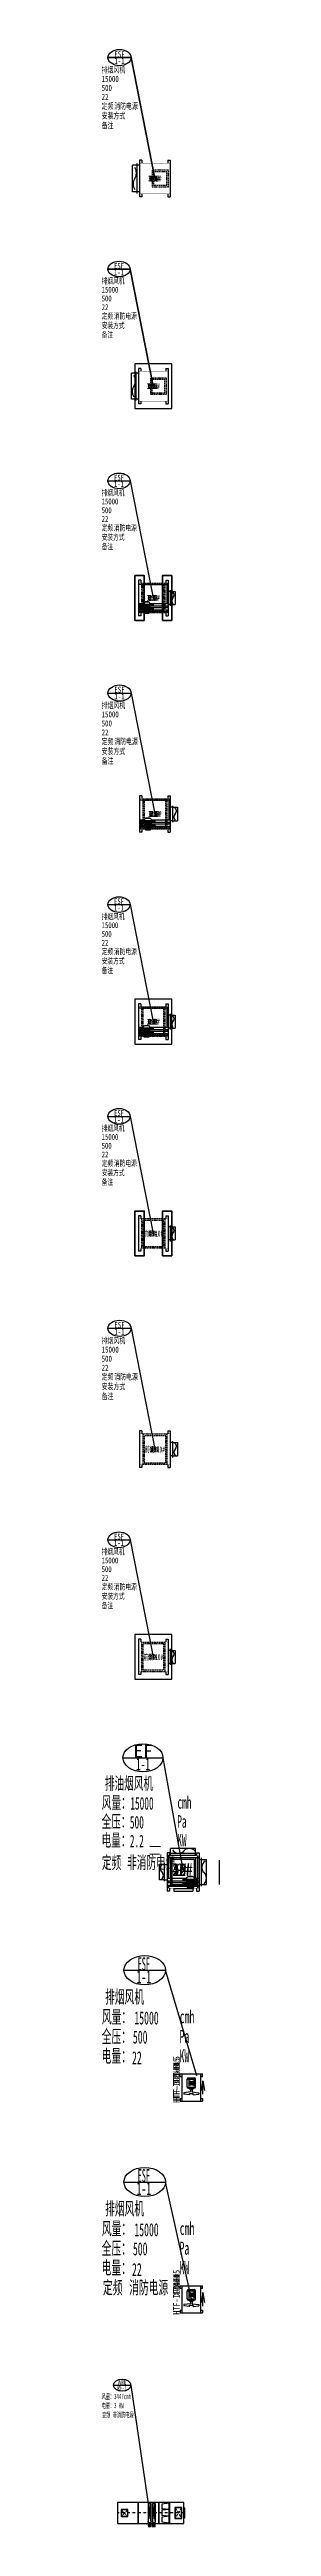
# Model space of a CAD drawing. Header units: millimetres. Extents: x -1040173 to 349982, y -145921 to 298175.
# Drawn here: x -562693 to -562200, y 253891 to 264266 of the extents above; entities that cross this region are included whole.
import ezdxf
from ezdxf.enums import TextEntityAlignment as Align

# ---------------------------------------------------------------- set-up
doc = ezdxf.new("R2010")
doc.units = ezdxf.units.MM
doc.header["$LTSCALE"] = 500
doc.header["$MEASUREMENT"] = 0
for name, pattern in [('0E-COLMM$0$DASHDOT2', [0.5, 0.25, -0.125, 0, -0.125]), ('DASH', [0.35, 0.25, -0.1]), ('DASHED', [0.75, 0.5, -0.25])]:
    doc.linetypes.add(name, pattern=pattern)
doc.layers.get('0').update_dxf_attribs({"color": 255, "linetype": 'CONTINUOUS'})
doc.layers.get('DEFPOINTS').update_dxf_attribs({"linetype": 'CONTINUOUS'})
for name, color, linetype in [('H-BASE', 7, 'CONTINUOUS'), ('H-DIMS-FANS', 7, 'CONTINUOUS'), ('H-EQUP-AHU', 3, 'CONTINUOUS'), ('H-EQUP-DIMS', 7, 'CONTINUOUS'), ('H-EQUP-FANS', 3, 'CONTINUOUS'), ('H-FANS-DIMS', 7, 'CONTINUOUS')]:
    doc.layers.add(name, color=color, linetype=linetype)
doc.styles.add('TH-STYLE1', font='Stfangso_0.ttf', dxfattribs={"width": 0.7})

# ---------------------------------------------------------------- blocks, each defined once
blk = doc.blocks.new('离心风机(电机内置、直进下出、无基础)')
for p, q in [((1630, 280), (1530, 280)), ((1530, -280), (1530, 280)), ((1630, -310), (1630, 310)), ((1680, 280), (1630, 280)), ((1730, 380), (1680, 380)), ((1680, 380), (1680, -380)), ((1730, 380), (1730, 320)), ((2270, 380), (2320, 380)), ((2270, 380), (2270, 320)), ((2320, 380), (2320, -380)), ((1630, -280), (1530, -280)), ((1680, -280), (1630, -280)), ((1730, -380), (1680, -380)), ((1730, -320), (1730, -380)), ((2270, -320), (2270, -380)), ((2270, -380), (2320, -380))]:
    blk.add_line(p, q)
at = {"const_width": 6}
blk.add_lwpolyline([(1908, -320), (1710, -320, -0.414214), (1680, -290), (1680, 290, -0.414214), (1710, 320), (2290, 320, -0.414214), (2320, 290), (2320, -290, -0.414214), (2290, -320), (1908, -320)], format="xyb", dxfattribs=at)
at = {"linetype": 'DASHED', "ltscale": 0.1}
for points in [[(1940, -170), (2280, -170), (2280, 170), (1940, 170)], [(1970, -140), (2250, -140), (2250, 140), (1970, 140)]]:
    blk.add_lwpolyline(points, close=True, dxfattribs=at)
for centre, start, end in [((1753, -113), 146.7431, 213.2569), ((1409, 113), 326.7431, 33.2569)]:
    blk.add_arc(centre, 206, start, end)
at = {"layer": 'H-DIMS-FANS', "linetype": 'ByBlock', "lineweight": 100}
blk.add_line((1023, 2509), (1503, 2509), dxfattribs=at)
blk.add_lwpolyline([(1503, 2509), (2000, 0)], dxfattribs=at)
at = {"layer": 'H-DIMS-FANS'}
blk.add_ellipse((1263, 2509), major_axis=(-240, 0), ratio=0.7, dxfattribs=at)
at = {"linetype": 'ByBlock', "lineweight": 100, "style": 'TH-STYLE1', "width": 0.55}
for s in ['3.15#', '3.55#', '11.2#', '12.5#', '4.5#', '2.5#', '2.8#', '5.6#', '6.3#', '7.1#', '10#', '16#', '14#', '5#', '4#', '8#', '9#']:
    blk.add_text(s, height=125, dxfattribs=at).set_placement((2000, 0), align=Align.MIDDLE)
at = {"style": 'TH-STYLE1', "width": 0.55}
for s in ['30#', '40#', '36#', '33#', '20#', '28#', '25#', '22#', '10#', '15#', '18#', '12#', '9#']:
    blk.add_text(s, height=125, dxfattribs=at).set_placement((2000, 0), align=Align.MIDDLE)
at = {"layer": 'H-DIMS-FANS', "style": 'TH-STYLE1', "width": 0.7}
for tag, p in [('设备符号', (1263, 2579)), ('楼层-编号', (1263, 2439))]:
    blk.add_attdef(tag, text='', height=125, dxfattribs=at).set_placement(p, align=Align.MIDDLE_CENTER)
for tag, p in [('风机功能', (891, 2192)), ('风量', (891, 2005)), ('全压', (891, 1817)), ('定频', (891, 1442)), ('电量', (891, 1630)), ('消防电源', (1154, 1442)), ('备注', (891, 1038)), ('安装方式', (891, 1240))]:
    blk.add_attdef(tag, p, '', height=125, dxfattribs=at)
blk = doc.blocks.new('离心风机(电机内置、直进下出、有基础2)')
for p, q in [((1630, 280), (1530, 280)), ((1530, -280), (1530, 280)), ((1630, -310), (1630, 310)), ((1680, 280), (1630, 280)), ((1730, 380), (1680, 380)), ((1680, 380), (1680, -380)), ((1730, 380), (1730, 320)), ((2270, 380), (2320, 380)), ((2270, 380), (2270, 320)), ((2320, 380), (2320, -380)), ((1630, -280), (1530, -280)), ((1680, -280), (1630, -280)), ((1730, -380), (1680, -380)), ((1730, -320), (1730, -380)), ((2270, -320), (2270, -380)), ((2270, -380), (2320, -380))]:
    blk.add_line(p, q)
at = {"const_width": 6}
blk.add_lwpolyline([(1908, -320), (1710, -320, -0.414214), (1680, -290), (1680, 290, -0.414214), (1710, 320), (2290, 320, -0.414214), (2320, 290), (2320, -290, -0.414214), (2290, -320), (1908, -320)], format="xyb", dxfattribs=at)
at = {"linetype": 'DASHED', "ltscale": 0.1}
for points in [[(1940, -170), (2280, -170), (2280, 170), (1940, 170)], [(1970, -140), (2250, -140), (2250, 140), (1970, 140)]]:
    blk.add_lwpolyline(points, close=True, dxfattribs=at)
for centre, start, end in [((1753, -113), 146.7431, 213.2569), ((1409, 113), 326.7431, 33.2569)]:
    blk.add_arc(centre, 206, start, end)
at = {"layer": 'H-BASE'}
blk.add_lwpolyline([(2395, 480), (1605, 480), (1605, -480), (2395, -480), (2395, 480)], dxfattribs=at)
at = {"layer": 'H-DIMS-FANS', "linetype": 'ByBlock', "lineweight": 100}
blk.add_line((1023, 2509), (1503, 2509), dxfattribs=at)
blk.add_lwpolyline([(1503, 2509), (2000, 0)], dxfattribs=at)
at = {"layer": 'H-DIMS-FANS'}
blk.add_ellipse((1263, 2509), major_axis=(-240, 0), ratio=0.7, dxfattribs=at)
at = {"linetype": 'ByBlock', "lineweight": 100, "style": 'TH-STYLE1', "width": 0.55}
for s in ['3.15#', '3.55#', '11.2#', '12.5#', '4.5#', '2.5#', '2.8#', '5.6#', '6.3#', '7.1#', '10#', '16#', '14#', '5#', '4#', '8#', '9#']:
    blk.add_text(s, height=125, dxfattribs=at).set_placement((2000, 0), align=Align.MIDDLE)
at = {"style": 'TH-STYLE1', "width": 0.55}
for s in ['30#', '40#', '36#', '33#', '20#', '28#', '25#', '22#', '10#', '15#', '18#', '12#', '9#']:
    blk.add_text(s, height=125, dxfattribs=at).set_placement((2000, 0), align=Align.MIDDLE)
at = {"layer": 'H-DIMS-FANS', "style": 'TH-STYLE1', "width": 0.7}
for tag, p in [('设备符号', (1263, 2579)), ('楼层-编号', (1263, 2439))]:
    blk.add_attdef(tag, text='', height=125, dxfattribs=at).set_placement(p, align=Align.MIDDLE_CENTER)
for tag, p in [('风机功能', (891, 2192)), ('风量', (891, 2005)), ('全压', (891, 1817)), ('电量', (891, 1630)), ('备注', (891, 1038)), ('定频', (891, 1442)), ('安装方式', (891, 1240)), ('消防电源', (1154, 1442))]:
    blk.add_attdef(tag, p, '', height=125, dxfattribs=at)
blk = doc.blocks.new('离心风机(电机外置、下进直出、有基础)')
for p, q in [((1730, 380), (1680, 380)), ((1680, 380), (1680, -380)), ((2320, 290), (1680, 290)), ((1730, 380), (1730, 320)), ((2270, 380), (2320, 380)), ((2270, 380), (2270, 320)), ((2290, 320), (2290, -126)), ((2320, 380), (2320, -380)), ((2370, 140), (2320, 140)), ((2370, -170), (2370, 170)), ((2370, 140), (2470, 140)), ((2470, 140), (2470, -140)), ((1780, -126), (1680, -126)), ((1735, -176), (1680, -176)), ((1735, -211), (1680, -211)), ((1735, -261), (1680, -261)), ((1680, -290), (1781, -290)), ((1730, -380), (1680, -380)), ((1710, -176), (1710, -211)), ((1710, -261), (1710, -320)), ((1730, -320), (1730, -380)), ((1776, -163), (1735, -163)), ((1735, -163), (1735, -263)), ((1776, -263), (1735, -263)), ((1772, -163), (1772, -135)), ((1776, -163), (1776, -263)), ((1776, -167), (1780, -167)), ((1776, -259), (1780, -259)), ((1780, -261), (1776, -261)), ((1927, -140), (1780, -140)), ((1927, -286), (1780, -286)), ((1787, -140), (1787, -286)), ((1792, -140), (1792, -286)), ((1802, -140), (1802, -286)), ((1897, -86), (1810, -86)), ((1810, -91), (1810, -86)), ((1818, -140), (1818, -286)), ((1835, -140), (1835, -286)), ((1853, -140), (1853, -193)), ((1853, -236), (1853, -286)), ((1872, -140), (1872, -286)), ((1889, -140), (1889, -286)), ((1897, -91), (1897, -86)), ((1904, -140), (1904, -286)), ((1915, -140), (1915, -286)), ((1920, -140), (1920, -286)), ((1926, -290), (2320, -290)), ((2320, -126), (1927, -126)), ((2320, -176), (1927, -176)), ((2320, -211), (1927, -211)), ((2320, -261), (1927, -261)), ((1934, -167), (1934, -135)), ((1934, -253), (1934, -220)), ((2270, -320), (2270, -380)), ((2270, -380), (2320, -380)), ((2290, -176), (2290, -211)), ((2290, -261), (2290, -320)), ((2370, -140), (2320, -140)), ((2370, -140), (2470, -140))]:
    blk.add_line(p, q)
at = {"const_width": 6}
blk.add_lwpolyline([(1908, -320), (1710, -320, -0.414214), (1680, -290), (1680, 290, -0.414214), (1710, 320), (2290, 320, -0.414214), (2320, 290), (2320, -290, -0.414214), (2290, -320), (1908, -320)], format="xyb", dxfattribs=at)
at = {"linetype": 'DASHED', "ltscale": 0.1}
for points in [[(1745, -310), (2255, -310), (2255, 310), (1745, 310)], [(1775, -280), (2225, -280), (2225, 280), (1775, 280)]]:
    blk.add_lwpolyline(points, close=True, dxfattribs=at)
for points in [[(1735, -167), (1705, -167), (1705, -135), (1780, -135), (1780, -167), (1776, -167)], [(1735, -253), (1705, -253), (1705, -220), (1735, -220)]]:
    blk.add_lwpolyline(points)
for points in [[(1897, -91), (1810, -91, 0.414214), (1780, -121), (1780, -286, 0.414214), (1790, -296), (1917, -296, 0.414214), (1927, -286), (1927, -121, 0.414214)], [(1913, -296), (1794, -296), (1794, -307, 0.414214), (1798, -311), (1909, -311, 0.414214), (1913, -307)], [(1908, -311), (1799, -311), (1799, -322, 0.414214), (1803, -326), (1904, -326, 0.414214), (1908, -322)]]:
    blk.add_lwpolyline(points, format="xyb", close=True)
for points in [[(1859, -193), (1847, -193), (1847, -236), (1859, -236)], [(2002, -135), (1927, -135), (1927, -167), (2002, -167)], [(2002, -220), (1927, -220), (1927, -253), (2002, -253)]]:
    blk.add_lwpolyline(points, close=True)
for centre in [(1724, -151), (1724, -236), (1753, -151), (1953, -151), (1953, -236), (1982, -151), (1982, -236)]:
    blk.add_circle(centre, 4.87)
for centre, start, end in [((2491, -64), 137.3335, 222.6665), ((2351, 64), 317.3335, 42.6665)]:
    blk.add_arc(centre, 94.7, start, end)
at = {"layer": 'H-BASE', "linetype": 'ByBlock', "lineweight": 100}
for points in [[(1605, -480), (1805, -480), (1805, 480), (1605, 480)], [(2195, -480), (2395, -480), (2395, 480), (2195, 480)]]:
    blk.add_lwpolyline(points, close=True, dxfattribs=at)
at = {"layer": 'H-DIMS-FANS'}
blk.add_line((1023, 2509), (1503, 2509), dxfattribs=at)
blk.add_lwpolyline([(1503, 2509), (2000, 0)], dxfattribs=at)
blk.add_ellipse((1263, 2509), major_axis=(-240, 0), ratio=0.7, dxfattribs=at)
at = {"linetype": 'ByBlock', "lineweight": 100, "style": 'TH-STYLE1', "width": 0.55}
for s in ['3.15#', '3.55#', '11.2#', '12.5#', '4.5#', '2.5#', '2.8#', '5.6#', '6.3#', '7.1#', '10#', '16#', '14#', '5#', '4#', '8#', '9#']:
    blk.add_text(s, height=125, dxfattribs=at).set_placement((2000, 0), align=Align.MIDDLE)
at = {"style": 'TH-STYLE1', "width": 0.55}
for s in ['30#', '40#', '36#', '33#', '20#', '28#', '25#', '22#', '10#', '15#', '18#', '12#', '9#']:
    blk.add_text(s, height=125, dxfattribs=at).set_placement((2000, 0), align=Align.MIDDLE)
at = {"layer": 'H-DIMS-FANS', "style": 'TH-STYLE1', "width": 0.7}
for tag, p in [('设备符号', (1263, 2579)), ('楼层-编号', (1263, 2439))]:
    blk.add_attdef(tag, text='', height=125, dxfattribs=at).set_placement(p, align=Align.MIDDLE_CENTER)
for tag, p in [('风机功能', (891, 2192)), ('风量', (891, 2005)), ('全压', (891, 1817)), ('电量', (891, 1630)), ('备注', (891, 1038)), ('定频', (891, 1442)), ('安装方式', (891, 1240)), ('消防电源', (1154, 1442))]:
    blk.add_attdef(tag, p, '', height=125, dxfattribs=at)
blk = doc.blocks.new('离心风机(电机外置、下进直出、无基础)')
for p, q in [((1730, 380), (1680, 380)), ((1680, 380), (1680, -380)), ((2320, 290), (1680, 290)), ((1730, 380), (1730, 320)), ((2270, 380), (2320, 380)), ((2270, 380), (2270, 320)), ((2290, 320), (2290, -126)), ((2320, 380), (2320, -380)), ((2370, 140), (2320, 140)), ((2370, -170), (2370, 170)), ((2370, 140), (2470, 140)), ((2470, 140), (2470, -140)), ((1780, -126), (1680, -126)), ((1735, -176), (1680, -176)), ((1735, -211), (1680, -211)), ((1735, -261), (1680, -261)), ((1680, -290), (1781, -290)), ((1730, -380), (1680, -380)), ((1710, -176), (1710, -211)), ((1710, -261), (1710, -320)), ((1730, -320), (1730, -380)), ((1776, -163), (1735, -163)), ((1735, -163), (1735, -263)), ((1776, -263), (1735, -263)), ((1772, -163), (1772, -135)), ((1776, -163), (1776, -263)), ((1776, -167), (1780, -167)), ((1776, -259), (1780, -259)), ((1780, -261), (1776, -261)), ((1927, -140), (1780, -140)), ((1927, -286), (1780, -286)), ((1787, -140), (1787, -286)), ((1792, -140), (1792, -286)), ((1802, -140), (1802, -286)), ((1897, -86), (1810, -86)), ((1810, -91), (1810, -86)), ((1818, -140), (1818, -286)), ((1835, -140), (1835, -286)), ((1853, -140), (1853, -193)), ((1853, -236), (1853, -286)), ((1872, -140), (1872, -286)), ((1889, -140), (1889, -286)), ((1897, -91), (1897, -86)), ((1904, -140), (1904, -286)), ((1915, -140), (1915, -286)), ((1920, -140), (1920, -286)), ((1926, -290), (2320, -290)), ((2320, -126), (1927, -126)), ((2320, -176), (1927, -176)), ((2320, -211), (1927, -211)), ((2320, -261), (1927, -261)), ((1934, -167), (1934, -135)), ((1934, -253), (1934, -220)), ((2270, -320), (2270, -380)), ((2270, -380), (2320, -380)), ((2290, -176), (2290, -211)), ((2290, -261), (2290, -320)), ((2370, -140), (2320, -140)), ((2370, -140), (2470, -140))]:
    blk.add_line(p, q)
at = {"const_width": 6}
blk.add_lwpolyline([(1908, -320), (1710, -320, -0.414214), (1680, -290), (1680, 290, -0.414214), (1710, 320), (2290, 320, -0.414214), (2320, 290), (2320, -290, -0.414214), (2290, -320), (1908, -320)], format="xyb", dxfattribs=at)
at = {"linetype": 'DASHED', "ltscale": 0.1}
for points in [[(1745, -310), (2255, -310), (2255, 310), (1745, 310)], [(1775, -280), (2225, -280), (2225, 280), (1775, 280)]]:
    blk.add_lwpolyline(points, close=True, dxfattribs=at)
for points in [[(1735, -167), (1705, -167), (1705, -135), (1780, -135), (1780, -167), (1776, -167)], [(1735, -253), (1705, -253), (1705, -220), (1735, -220)]]:
    blk.add_lwpolyline(points)
for points in [[(1897, -91), (1810, -91, 0.414214), (1780, -121), (1780, -286, 0.414214), (1790, -296), (1917, -296, 0.414214), (1927, -286), (1927, -121, 0.414214)], [(1913, -296), (1794, -296), (1794, -307, 0.414214), (1798, -311), (1909, -311, 0.414214), (1913, -307)], [(1908, -311), (1799, -311), (1799, -322, 0.414214), (1803, -326), (1904, -326, 0.414214), (1908, -322)]]:
    blk.add_lwpolyline(points, format="xyb", close=True)
for points in [[(1859, -193), (1847, -193), (1847, -236), (1859, -236)], [(2002, -135), (1927, -135), (1927, -167), (2002, -167)], [(2002, -220), (1927, -220), (1927, -253), (2002, -253)]]:
    blk.add_lwpolyline(points, close=True)
for centre in [(1724, -151), (1724, -236), (1753, -151), (1953, -151), (1953, -236), (1982, -151), (1982, -236)]:
    blk.add_circle(centre, 4.87)
for centre, start, end in [((2491, -64), 137.3335, 222.6665), ((2351, 64), 317.3335, 42.6665)]:
    blk.add_arc(centre, 94.7, start, end)
at = {"layer": 'H-DIMS-FANS'}
blk.add_line((1023, 2509), (1503, 2509), dxfattribs=at)
blk.add_lwpolyline([(1503, 2509), (2000, 0)], dxfattribs=at)
blk.add_ellipse((1263, 2509), major_axis=(-240, 0), ratio=0.7, dxfattribs=at)
at = {"linetype": 'ByBlock', "lineweight": 100, "style": 'TH-STYLE1', "width": 0.55}
for s in ['3.15#', '3.55#', '11.2#', '12.5#', '4.5#', '2.5#', '2.8#', '5.6#', '6.3#', '7.1#', '10#', '16#', '14#', '5#', '4#', '8#', '9#']:
    blk.add_text(s, height=125, dxfattribs=at).set_placement((2000, 0), align=Align.MIDDLE)
at = {"style": 'TH-STYLE1', "width": 0.55}
for s in ['30#', '40#', '36#', '33#', '20#', '28#', '25#', '22#', '10#', '15#', '18#', '12#', '9#']:
    blk.add_text(s, height=125, dxfattribs=at).set_placement((2000, 0), align=Align.MIDDLE)
at = {"layer": 'H-DIMS-FANS', "style": 'TH-STYLE1', "width": 0.7}
for tag, p in [('设备符号', (1263, 2579)), ('楼层-编号', (1263, 2439))]:
    blk.add_attdef(tag, text='', height=125, dxfattribs=at).set_placement(p, align=Align.MIDDLE_CENTER)
for tag, p in [('风机功能', (891, 2192)), ('风量', (891, 2005)), ('全压', (891, 1817)), ('定频', (891, 1442)), ('电量', (891, 1630)), ('消防电源', (1154, 1442)), ('备注', (891, 1038)), ('安装方式', (891, 1240))]:
    blk.add_attdef(tag, p, '', height=125, dxfattribs=at)
blk = doc.blocks.new('离心风机(电机外置、下进直出、有基础2)')
for p, q in [((1730, 380), (1680, 380)), ((1680, 380), (1680, -380)), ((2320, 290), (1680, 290)), ((1730, 380), (1730, 320)), ((2270, 380), (2320, 380)), ((2270, 380), (2270, 320)), ((2290, 320), (2290, -126)), ((2320, 380), (2320, -380)), ((2370, 140), (2320, 140)), ((2370, -170), (2370, 170)), ((2370, 140), (2470, 140)), ((2470, 140), (2470, -140)), ((1780, -126), (1680, -126)), ((1735, -176), (1680, -176)), ((1735, -211), (1680, -211)), ((1735, -261), (1680, -261)), ((1680, -290), (1781, -290)), ((1730, -380), (1680, -380)), ((1710, -176), (1710, -211)), ((1710, -261), (1710, -320)), ((1730, -320), (1730, -380)), ((1776, -163), (1735, -163)), ((1735, -163), (1735, -263)), ((1776, -263), (1735, -263)), ((1772, -163), (1772, -135)), ((1776, -163), (1776, -263)), ((1776, -167), (1780, -167)), ((1776, -259), (1780, -259)), ((1780, -261), (1776, -261)), ((1927, -140), (1780, -140)), ((1927, -286), (1780, -286)), ((1787, -140), (1787, -286)), ((1792, -140), (1792, -286)), ((1802, -140), (1802, -286)), ((1897, -86), (1810, -86)), ((1810, -91), (1810, -86)), ((1818, -140), (1818, -286)), ((1835, -140), (1835, -286)), ((1853, -140), (1853, -193)), ((1853, -236), (1853, -286)), ((1872, -140), (1872, -286)), ((1889, -140), (1889, -286)), ((1897, -91), (1897, -86)), ((1904, -140), (1904, -286)), ((1915, -140), (1915, -286)), ((1920, -140), (1920, -286)), ((1926, -290), (2320, -290)), ((2320, -126), (1927, -126)), ((2320, -176), (1927, -176)), ((2320, -211), (1927, -211)), ((2320, -261), (1927, -261)), ((1934, -167), (1934, -135)), ((1934, -253), (1934, -220)), ((2270, -320), (2270, -380)), ((2270, -380), (2320, -380)), ((2290, -176), (2290, -211)), ((2290, -261), (2290, -320)), ((2370, -140), (2320, -140)), ((2370, -140), (2470, -140))]:
    blk.add_line(p, q)
at = {"const_width": 6}
blk.add_lwpolyline([(1908, -320), (1710, -320, -0.414214), (1680, -290), (1680, 290, -0.414214), (1710, 320), (2290, 320, -0.414214), (2320, 290), (2320, -290, -0.414214), (2290, -320), (1908, -320)], format="xyb", dxfattribs=at)
at = {"linetype": 'DASHED', "ltscale": 0.1}
for points in [[(1745, -310), (2255, -310), (2255, 310), (1745, 310)], [(1775, -280), (2225, -280), (2225, 280), (1775, 280)]]:
    blk.add_lwpolyline(points, close=True, dxfattribs=at)
for points in [[(1735, -167), (1705, -167), (1705, -135), (1780, -135), (1780, -167), (1776, -167)], [(1735, -253), (1705, -253), (1705, -220), (1735, -220)]]:
    blk.add_lwpolyline(points)
for points in [[(1897, -91), (1810, -91, 0.414214), (1780, -121), (1780, -286, 0.414214), (1790, -296), (1917, -296, 0.414214), (1927, -286), (1927, -121, 0.414214)], [(1913, -296), (1794, -296), (1794, -307, 0.414214), (1798, -311), (1909, -311, 0.414214), (1913, -307)], [(1908, -311), (1799, -311), (1799, -322, 0.414214), (1803, -326), (1904, -326, 0.414214), (1908, -322)]]:
    blk.add_lwpolyline(points, format="xyb", close=True)
for points in [[(1859, -193), (1847, -193), (1847, -236), (1859, -236)], [(2002, -135), (1927, -135), (1927, -167), (2002, -167)], [(2002, -220), (1927, -220), (1927, -253), (2002, -253)]]:
    blk.add_lwpolyline(points, close=True)
for centre in [(1724, -151), (1724, -236), (1753, -151), (1953, -151), (1953, -236), (1982, -151), (1982, -236)]:
    blk.add_circle(centre, 4.87)
for centre, start, end in [((2491, -64), 137.3335, 222.6665), ((2351, 64), 317.3335, 42.6665)]:
    blk.add_arc(centre, 94.7, start, end)
at = {"layer": 'H-BASE'}
blk.add_lwpolyline([(2395, 480), (1605, 480), (1605, -480), (2395, -480), (2395, 480)], dxfattribs=at)
at = {"layer": 'H-DIMS-FANS'}
blk.add_line((1023, 2509), (1503, 2509), dxfattribs=at)
blk.add_lwpolyline([(1503, 2509), (2000, 0)], dxfattribs=at)
blk.add_ellipse((1263, 2509), major_axis=(-240, 0), ratio=0.7, dxfattribs=at)
at = {"linetype": 'ByBlock', "lineweight": 100, "style": 'TH-STYLE1', "width": 0.55}
for s in ['3.15#', '3.55#', '11.2#', '12.5#', '4.5#', '2.5#', '2.8#', '5.6#', '6.3#', '7.1#', '10#', '16#', '14#', '5#', '4#', '8#', '9#']:
    blk.add_text(s, height=125, dxfattribs=at).set_placement((2000, 0), align=Align.MIDDLE)
at = {"style": 'TH-STYLE1', "width": 0.55}
for s in ['30#', '40#', '36#', '33#', '20#', '28#', '25#', '22#', '10#', '15#', '18#', '12#', '9#']:
    blk.add_text(s, height=125, dxfattribs=at).set_placement((2000, 0), align=Align.MIDDLE)
at = {"layer": 'H-DIMS-FANS', "style": 'TH-STYLE1', "width": 0.7}
for tag, p in [('设备符号', (1263, 2579)), ('楼层-编号', (1263, 2439))]:
    blk.add_attdef(tag, text='', height=125, dxfattribs=at).set_placement(p, align=Align.MIDDLE_CENTER)
for tag, p in [('风机功能', (891, 2192)), ('风量', (891, 2005)), ('全压', (891, 1817)), ('电量', (891, 1630)), ('备注', (891, 1038)), ('定频', (891, 1442)), ('安装方式', (891, 1240)), ('消防电源', (1154, 1442))]:
    blk.add_attdef(tag, p, '', height=125, dxfattribs=at)
blk = doc.blocks.new('离心风机(电机内置、下进直出、有基础)')
for p, q in [((1730, 380), (1680, 380)), ((1680, 380), (1680, -380)), ((1730, 380), (1730, 320)), ((2270, 380), (2320, 380)), ((2270, 380), (2270, 320)), ((2320, 380), (2320, -380)), ((2370, 140), (2320, 140)), ((2370, -170), (2370, 170)), ((2370, 140), (2470, 140)), ((2470, 140), (2470, -140)), ((1730, -380), (1680, -380)), ((1730, -320), (1730, -380)), ((2270, -320), (2270, -380)), ((2270, -380), (2320, -380)), ((2370, -140), (2320, -140)), ((2370, -140), (2470, -140))]:
    blk.add_line(p, q)
at = {"const_width": 6}
blk.add_lwpolyline([(1908, -320), (1710, -320, -0.414214), (1680, -290), (1680, 290, -0.414214), (1710, 320), (2290, 320, -0.414214), (2320, 290), (2320, -290, -0.414214), (2290, -320), (1908, -320)], format="xyb", dxfattribs=at)
at = {"linetype": 'DASHED', "ltscale": 0.1}
for points in [[(1745, -310), (2255, -310), (2255, 310), (1745, 310)], [(1775, -280), (2225, -280), (2225, 280), (1775, 280)]]:
    blk.add_lwpolyline(points, close=True, dxfattribs=at)
for centre, start, end in [((2491, -64), 137.5795, 222.4205), ((2351, 64), 317.5795, 42.4205)]:
    blk.add_arc(centre, 95.1, start, end)
at = {"layer": 'H-BASE', "linetype": 'ByBlock', "lineweight": 100}
for points in [[(1605, -480), (1805, -480), (1805, 480), (1605, 480)], [(2195, -480), (2395, -480), (2395, 480), (2195, 480)]]:
    blk.add_lwpolyline(points, close=True, dxfattribs=at)
at = {"layer": 'H-DIMS-FANS'}
blk.add_line((1023, 2509), (1503, 2509), dxfattribs=at)
blk.add_lwpolyline([(1503, 2509), (2000, 0)], dxfattribs=at)
blk.add_ellipse((1263, 2509), major_axis=(-240, 0), ratio=0.7, dxfattribs=at)
at = {"style": 'TH-STYLE1', "width": 0.55}
for s in ['前倾 10#', '30#', '40#', '36#', '33#', '20#', '28#', '25#', '22#', '15#', '18#', '12#', '9#']:
    blk.add_text(s, height=125, dxfattribs=at).set_placement((2000, 0), align=Align.MIDDLE)
at = {"linetype": 'ByBlock', "lineweight": 100, "style": 'TH-STYLE1', "width": 0.55}
for s in ['3.15#', '3.55#', '11.2#', '12.5#', '4.5#', '2.5#', '2.8#', '5.6#', '6.3#', '7.1#', '10#', '16#', '14#', '5#', '4#', '8#', '9#']:
    blk.add_text(s, height=125, dxfattribs=at).set_placement((2000, 0), align=Align.MIDDLE)
at = {"layer": 'H-DIMS-FANS', "style": 'TH-STYLE1', "width": 0.7}
for tag, p in [('设备符号', (1263, 2579)), ('楼层-编号', (1263, 2439))]:
    blk.add_attdef(tag, text='', height=125, dxfattribs=at).set_placement(p, align=Align.MIDDLE_CENTER)
for tag, p in [('风机功能', (891, 2192)), ('风量', (891, 2005)), ('全压', (891, 1817)), ('电量', (891, 1630)), ('备注', (891, 1038)), ('定频', (891, 1442)), ('安装方式', (891, 1240)), ('消防电源', (1154, 1442))]:
    blk.add_attdef(tag, p, '', height=125, dxfattribs=at)
blk = doc.blocks.new('离心风机(电机内置、下进直出、无基础)')
for p, q in [((1730, 380), (1680, 380)), ((1680, 380), (1680, -380)), ((1730, 380), (1730, 320)), ((2270, 380), (2320, 380)), ((2270, 380), (2270, 320)), ((2320, 380), (2320, -380)), ((2370, 140), (2320, 140)), ((2370, -170), (2370, 170)), ((2370, 140), (2470, 140)), ((2470, 140), (2470, -140)), ((1730, -380), (1680, -380)), ((1730, -320), (1730, -380)), ((2270, -320), (2270, -380)), ((2270, -380), (2320, -380)), ((2370, -140), (2320, -140)), ((2370, -140), (2470, -140))]:
    blk.add_line(p, q)
at = {"const_width": 6}
blk.add_lwpolyline([(1908, -320), (1710, -320, -0.414214), (1680, -290), (1680, 290, -0.414214), (1710, 320), (2290, 320, -0.414214), (2320, 290), (2320, -290, -0.414214), (2290, -320), (1908, -320)], format="xyb", dxfattribs=at)
at = {"linetype": 'DASHED', "ltscale": 0.1}
for points in [[(1745, -310), (2255, -310), (2255, 310), (1745, 310)], [(1775, -280), (2225, -280), (2225, 280), (1775, 280)]]:
    blk.add_lwpolyline(points, close=True, dxfattribs=at)
for centre, start, end in [((2491, -64), 137.5795, 222.4205), ((2351, 64), 317.5795, 42.4205)]:
    blk.add_arc(centre, 95.1, start, end)
at = {"layer": 'H-DIMS-FANS'}
blk.add_line((1023, 2509), (1503, 2509), dxfattribs=at)
blk.add_lwpolyline([(1503, 2509), (2000, 0)], dxfattribs=at)
blk.add_ellipse((1263, 2509), major_axis=(-240, 0), ratio=0.7, dxfattribs=at)
at = {"style": 'TH-STYLE1', "width": 0.55}
for s in ['前倾 10#', '30#', '40#', '36#', '33#', '20#', '28#', '25#', '22#', '15#', '18#', '12#', '9#']:
    blk.add_text(s, height=125, dxfattribs=at).set_placement((2000, 0), align=Align.MIDDLE)
at = {"linetype": 'ByBlock', "lineweight": 100, "style": 'TH-STYLE1', "width": 0.55}
for s in ['3.15#', '3.55#', '11.2#', '12.5#', '4.5#', '2.5#', '2.8#', '5.6#', '6.3#', '7.1#', '10#', '16#', '14#', '5#', '4#', '8#', '9#']:
    blk.add_text(s, height=125, dxfattribs=at).set_placement((2000, 0), align=Align.MIDDLE)
at = {"layer": 'H-DIMS-FANS', "style": 'TH-STYLE1', "width": 0.7}
for tag, p in [('设备符号', (1263, 2579)), ('楼层-编号', (1263, 2439))]:
    blk.add_attdef(tag, text='', height=125, dxfattribs=at).set_placement(p, align=Align.MIDDLE_CENTER)
for tag, p in [('风机功能', (891, 2192)), ('风量', (891, 2005)), ('全压', (891, 1817)), ('定频', (891, 1442)), ('电量', (891, 1630)), ('消防电源', (1154, 1442)), ('备注', (891, 1038)), ('安装方式', (891, 1240))]:
    blk.add_attdef(tag, p, '', height=125, dxfattribs=at)
blk = doc.blocks.new('离心风机(电机内置、下进直出、有基础2)')
for p, q in [((1730, 380), (1680, 380)), ((1680, 380), (1680, -380)), ((1730, 380), (1730, 320)), ((2270, 380), (2320, 380)), ((2270, 380), (2270, 320)), ((2320, 380), (2320, -380)), ((2370, 140), (2320, 140)), ((2370, -170), (2370, 170)), ((2370, 140), (2470, 140)), ((2470, 140), (2470, -140)), ((1730, -380), (1680, -380)), ((1730, -320), (1730, -380)), ((2270, -320), (2270, -380)), ((2270, -380), (2320, -380)), ((2370, -140), (2320, -140)), ((2370, -140), (2470, -140))]:
    blk.add_line(p, q)
at = {"const_width": 6}
blk.add_lwpolyline([(1908, -320), (1710, -320, -0.414214), (1680, -290), (1680, 290, -0.414214), (1710, 320), (2290, 320, -0.414214), (2320, 290), (2320, -290, -0.414214), (2290, -320), (1908, -320)], format="xyb", dxfattribs=at)
at = {"linetype": 'DASHED', "ltscale": 0.1}
for points in [[(1745, -310), (2255, -310), (2255, 310), (1745, 310)], [(1775, -280), (2225, -280), (2225, 280), (1775, 280)]]:
    blk.add_lwpolyline(points, close=True, dxfattribs=at)
for centre, start, end in [((2491, -64), 137.5795, 222.4205), ((2351, 64), 317.5795, 42.4205)]:
    blk.add_arc(centre, 95.1, start, end)
at = {"layer": 'H-BASE'}
blk.add_lwpolyline([(2395, 480), (1605, 480), (1605, -480), (2395, -480), (2395, 480)], dxfattribs=at)
at = {"layer": 'H-DIMS-FANS'}
blk.add_line((1023, 2509), (1503, 2509), dxfattribs=at)
blk.add_lwpolyline([(1503, 2509), (2000, 0)], dxfattribs=at)
blk.add_ellipse((1263, 2509), major_axis=(-240, 0), ratio=0.7, dxfattribs=at)
at = {"style": 'TH-STYLE1', "width": 0.55}
for s in ['前倾 10#', '30#', '40#', '36#', '33#', '20#', '28#', '25#', '22#', '15#', '18#', '12#', '9#']:
    blk.add_text(s, height=125, dxfattribs=at).set_placement((2000, 0), align=Align.MIDDLE)
at = {"linetype": 'ByBlock', "lineweight": 100, "style": 'TH-STYLE1', "width": 0.55}
for s in ['3.15#', '3.55#', '11.2#', '12.5#', '4.5#', '2.5#', '2.8#', '5.6#', '6.3#', '7.1#', '10#', '16#', '14#', '5#', '4#', '8#', '9#']:
    blk.add_text(s, height=125, dxfattribs=at).set_placement((2000, 0), align=Align.MIDDLE)
at = {"layer": 'H-DIMS-FANS', "style": 'TH-STYLE1', "width": 0.7}
for tag, p in [('设备符号', (1263, 2579)), ('楼层-编号', (1263, 2439))]:
    blk.add_attdef(tag, text='', height=125, dxfattribs=at).set_placement(p, align=Align.MIDDLE_CENTER)
for tag, p in [('风机功能', (891, 2192)), ('风量', (891, 2005)), ('全压', (891, 1817)), ('电量', (891, 1630)), ('备注', (891, 1038)), ('定频', (891, 1442)), ('安装方式', (891, 1240)), ('消防电源', (1154, 1442))]:
    blk.add_attdef(tag, p, '', height=125, dxfattribs=at)
blk = doc.blocks.new('HTFC(DF)柜式离心风机')
for p, q in [((-823, 500), (-1039, 509)), ((-843, 349), (-1035, 355)), ((-740, 153), (-840, 153)), ((-840, -153), (-840, 153)), ((-740, -183), (-740, 183)), ((-740, 153), (-690, 153)), ((-640, 380), (-690, 380)), ((-690, 380), (-690, -380)), ((-690, 290), (-50, 290)), ((-676, 337), (-96, 337)), ((-660, 320), (-660, -126)), ((-90, 370), (-650, 370)), ((-640, 380), (-640, 320)), ((-120, 470), (-620, 470)), ((-620, 370), (-620, 470)), ((-620, 320), (-620, 370)), ((-120, 370), (-120, 470)), ((-120, 320), (-120, 370)), ((-100, 380), (-50, 380)), ((-100, 380), (-100, 320)), ((-80, 320), (-80, -126)), ((-80, 316), (-80, -130)), ((-50, 380), (-50, -380)), ((-50, 250), (0, 250)), ((0, -280), (0, 280)), ((0, 250), (100, 250)), ((100, -250), (100, 250)), ((349, 234), (349, -249)), ((-740, -153), (-840, -153)), ((-740, -153), (-690, -153)), ((-690, -126), (-297, -126)), ((-690, -176), (-297, -176)), ((-690, -211), (-297, -211)), ((-690, -261), (-297, -261)), ((-296, -290), (-690, -290)), ((-640, -380), (-690, -380)), ((-660, -176), (-660, -211)), ((-660, -261), (-660, -320)), ((-640, -320), (-640, -380)), ((-557, -330), (-557, -380)), ((-557, -330), (-173, -330)), ((-557, -380), (-173, -380)), ((-304, -167), (-304, -135)), ((-304, -253), (-304, -220)), ((-297, -140), (-150, -140)), ((-297, -286), (-150, -286)), ((-290, -140), (-290, -286)), ((-285, -140), (-285, -286)), ((-274, -140), (-274, -286)), ((-267, -91), (-267, -86)), ((-267, -86), (-180, -86)), ((-259, -140), (-259, -286)), ((-242, -140), (-242, -286)), ((-223, -140), (-223, -193)), ((-223, -236), (-223, -286)), ((-205, -140), (-205, -286)), ((-188, -140), (-188, -286)), ((-180, -91), (-180, -86)), ((-173, -330), (-173, -380)), ((-172, -140), (-172, -286)), ((-162, -140), (-162, -286)), ((-157, -140), (-157, -286)), ((-50, -290), (-151, -290)), ((-150, -126), (-50, -126)), ((-146, -167), (-150, -167)), ((-146, -259), (-150, -259)), ((-150, -261), (-146, -261)), ((-146, -163), (-105, -163)), ((-146, -163), (-146, -263)), ((-146, -263), (-105, -263)), ((-142, -163), (-142, -135)), ((-105, -163), (-105, -263)), ((-105, -176), (-50, -176)), ((-105, -211), (-50, -211)), ((-105, -261), (-50, -261)), ((-100, -320), (-100, -380)), ((-100, -380), (-50, -380)), ((-80, -176), (-80, -211)), ((-80, -261), (-80, -320)), ((-50, -250), (0, -250)), ((0, -250), (100, -250))]:
    blk.add_line(p, q)
at = {"const_width": 6}
blk.add_lwpolyline([(-278, -320), (-80, -320, 0.414214), (-50, -290), (-50, 290, 0.414214), (-80, 320), (-660, 320, 0.414214), (-690, 290), (-690, -290, 0.414214), (-660, -320), (-278, -320)], format="xyb", dxfattribs=at)
for points in [[(-115, -280), (-115, 280), (-625, 280), (-625, -280)], [(-145, -250), (-145, 250), (-595, 250), (-595, -250)], [(-372, -135), (-297, -135), (-297, -167), (-372, -167)], [(-372, -220), (-297, -220), (-297, -253), (-372, -253)], [(-229, -193), (-217, -193), (-217, -236), (-229, -236)]]:
    blk.add_lwpolyline(points, close=True)
for points in [[(-267, -91), (-180, -91, -0.414214), (-150, -121), (-150, -286, -0.414214), (-160, -296), (-287, -296, -0.414214), (-297, -286), (-297, -121, -0.414214)], [(-283, -296), (-164, -296), (-164, -307, -0.414214), (-168, -311), (-279, -311, -0.414214), (-283, -307)], [(-278, -311), (-169, -311), (-169, -322, -0.414214), (-173, -326), (-274, -326, -0.414214), (-278, -322)]]:
    blk.add_lwpolyline(points, format="xyb", close=True)
for points in [[(-105, -167), (-75, -167), (-75, -135), (-150, -135), (-150, -167), (-146, -167)], [(-105, -253), (-75, -253), (-75, -220), (-105, -220)]]:
    blk.add_lwpolyline(points)
for centre in [(-352, -151), (-352, -236), (-323, -151), (-323, -236), (-123, -151), (-94, -151), (-94, -236)]:
    blk.add_circle(centre, 4.87)
for centre, radius, start, end in [((-745, 74), 87.3, 121.1008, 230.9281), ((-861, -69), 96.6, 309.0719, 50.9281), ((-462, 518), 144, 212.2151, 316.2105), ((-246, 311), 156, 43.7895, 136.2105), ((148, 92), 144, 122.2151, 226.2105), ((-59, -124), 156, 313.7895, 46.2105)]:
    blk.add_arc(centre, radius, start, end)
at = {"layer": 'H-DIMS-FANS'}
for p, q in [((-1573, 2278), (-773, 2278)), ((-773, 2278), (-377, 40))]:
    blk.add_line(p, q, dxfattribs=at)
blk.add_ellipse((-1173, 2278), major_axis=(-400, 0), ratio=0.7, dxfattribs=at)
at = {"style": 'TH-STYLE1', "width": 0.8}
for s, p in [('40#', (-381, 48)), ('30#', (-381, 48)), ('33#', (-381, 48)), ('36#', (-381, 48)), ('20#', (-381, 48)), ('25#', (-381, 48)), ('28#', (-381, 48)), ('22#', (-381, 48)), ('10#', (-380, 48)), ('15#', (-381, 48)), ('18#', (-381, 48)), ('12#', (-381, 48)), ('9#', (-373, 48))]:
    blk.add_text(s, height=250, dxfattribs=at).set_placement(p, align=Align.MIDDLE)
at = {"layer": 'DEFPOINTS', "style": 'TH-STYLE1', "width": 0.55}
blk.add_text('杨军制作', height=2.5, dxfattribs=at).set_placement((-376, 38))
at = {"layer": 'H-DIMS-FANS', "style": 'TH-STYLE1', "width": 0.55}
for s, p in [('风量：          cmh', (-1997, 1262)), ('全压：          Pa', (-2001, 884)), ('电量：          KW', (-2001, 510))]:
    blk.add_text(s, height=250, dxfattribs=at).set_placement(p)
at = {"layer": 'H-DIMS-FANS', "style": 'TH-STYLE1', "width": 0.841017}
blk.add_attdef('设备符号', text='', height=250, dxfattribs=at).set_placement((-1365, 2288), (-977, 2288), align=Align.FIT)
at = {"layer": 'H-DIMS-FANS', "style": 'TH-STYLE1', "width": 0.55}
blk.add_attdef('楼层-编号', text='', height=250, dxfattribs=at).set_placement((-1173, 2278), align=Align.TOP_CENTER)
for tag, p in [('风机功能', (-1934, 1644)), ('风量', (-1427, 1244)), ('全压', (-1436, 867)), ('电量', (-1436, 493)), ('定频', (-1993, 65)), ('消防电源', (-1489, 65))]:
    blk.add_attdef(tag, p, '', height=250, dxfattribs=at)
blk = doc.blocks.new('HTF消防高温排烟专用风机')
at = {"layer": 'H-DIMS-FANS'}
for p in [(-1298, 1989), (104, -33)]:
    blk.add_line(p, (-498, 1989), dxfattribs=at)
blk.add_ellipse((-898, 1989), major_axis=(-400, 0), ratio=0.7, dxfattribs=at)
at = {"layer": 'H-EQUP-FANS'}
for p, q in [((-215, 0), (215, 0)), ((-215, -50), (-215, 0)), ((-180, -520), (-180, 0)), ((180, -520), (180, 0)), ((215, -50), (215, 0)), ((-215, -50), (-180, -50)), ((-215, -470), (-180, -470)), ((-215, -470), (-215, -520)), ((-15, -345), (-146, -359)), ((-146, -359), (-146, -389)), ((-37, -401), (-146, -389)), ((-80, -250), (-80, -100)), ((-80, -100), (80, -100)), ((-80, -250), (80, -250)), ((-55, -75), (55, -75)), ((-55, -275), (55, -275)), ((-50, -119), (-50, -231)), ((-37, -401), (-37, -372)), ((-37, -372), (37, -372)), ((-30, -275), (-30, -300)), ((30, -300), (-30, -300)), ((-25, -130), (-25, -220)), ((-15, -300), (-15, -345)), ((0, -138), (0, -212)), ((15, -300), (15, -345)), ((15, -345), (146, -359)), ((25, -130), (25, -220)), ((30, -275), (30, -300)), ((37, -401), (37, -372)), ((37, -401), (146, -389)), ((50, -119), (50, -231)), ((80, -250), (80, -100)), ((146, -359), (146, -389)), ((180, -50), (215, -50)), ((180, -470), (215, -470)), ((220, -130), (187, -320)), ((215, -470), (215, -520)), ((220, -390), (220, -130)), ((220, -130), (253, -320)), ((-215, -520), (215, -520))]:
    blk.add_line(p, q, dxfattribs=at)
for centre, start, end in [((-55, -100), 90, 180), ((-55, -250), 180, 270), ((55, -100), 0, 90), ((55, -250), 270, 0)]:
    blk.add_arc(centre, 25, start, end, dxfattribs=at)
at = {"layer": 'H-DIMS-FANS', "style": 'TH-STYLE1', "width": 0.55}
for s, p in [('风量：          cmh', (-1722, 973)), ('全压：          Pa', (-1726, 595)), ('电量：          KW', (-1726, 221))]:
    blk.add_text(s, height=250, dxfattribs=at).set_placement(p)
blk.add_attdef('楼层-编号', text='', height=250, dxfattribs=at).set_placement((-915, 1989), align=Align.TOP_CENTER)
at = {"layer": 'H-DIMS-FANS', "style": 'TH-STYLE1', "width": 0.4}
blk.add_attdef('风机类型', text='', height=250, dxfattribs=at).set_placement((-915, 1911), align=Align.BOTTOM_CENTER)
at = {"layer": 'H-DIMS-FANS', "style": 'TH-STYLE1', "width": 0.55}
for tag, p in [('风机功能', (-1660, 1355)), ('风量', (-1097, 949)), ('全压', (-1125, 583)), ('电量', (-1142, 184))]:
    blk.add_attdef(tag, p, '', height=250, dxfattribs=at)
at = {"layer": 'H-FANS-DIMS', "style": 'TH-STYLE1', "width": 0.8}
for s, p in [('HTF-III-5.5', (-226, -519)), ('HTF-III-6.5', (-226, -556)), ('HTF-III-7.5', (-226, -556)), ('HTF-III-14', (-226, -556)), ('HTF-III-16', (-226, -556)), ('HTF-III-12', (-226, -556)), ('HTF-III-11', (-226, -556)), ('HTF-III-10', (-226, -556)), ('HTF-III-15', (-226, -556)), ('HTF-III-13', (-226, -556)), ('HTF-I-5.5', (-226, -519)), ('HTF-III-5', (-226, -519)), ('HTF-III-6', (-226, -556)), ('HTF-III-7', (-226, -556)), ('HTF-III-8', (-226, -556)), ('HTF-I-4.5', (-226, -556)), ('HTF-I-6.5', (-226, -556)), ('HTF-I-7.5', (-226, -556)), ('HTF-III-9', (-226, -556)), ('HTF-I-14', (-226, -556)), ('HTF-I-10', (-226, -556)), ('HTF-I-11', (-226, -556)), ('HTF-I-12', (-226, -556)), ('HTF-I-16', (-226, -556)), ('HTF-I-15', (-226, -556)), ('HTF-I-13', (-226, -556)), ('HTF-3.5', (-226, -519)), ('HTF-I-5', (-226, -519)), ('HTF-I-4', (-226, -556)), ('HTF-I-6', (-226, -556)), ('HTF-I-7', (-226, -556)), ('HTF-I-8', (-226, -556)), ('HTF-I-9', (-226, -556))]:
    blk.add_text(s, height=125, rotation=90, dxfattribs=at).set_placement(p)
blk = doc.blocks.new('消防高温排烟专用风机')
at = {"layer": 'H-DIMS-FANS'}
for p in [(-1298, 1989), (1, -253)]:
    blk.add_line(p, (-498, 1989), dxfattribs=at)
blk.add_ellipse((-898, 1989), major_axis=(-400, 0), ratio=0.7, dxfattribs=at)
at = {"layer": 'H-EQUP-FANS'}
for p, q in [((-215, 0), (215, 0)), ((-215, -50), (-215, 0)), ((-180, -520), (-180, 0)), ((180, -520), (180, 0)), ((215, -50), (215, 0)), ((-215, -50), (-180, -50)), ((-215, -470), (-180, -470)), ((-215, -470), (-215, -520)), ((-15, -345), (-146, -359)), ((-146, -359), (-146, -389)), ((-37, -401), (-146, -389)), ((-80, -250), (-80, -100)), ((-80, -100), (80, -100)), ((-80, -250), (80, -250)), ((-55, -75), (55, -75)), ((-55, -275), (55, -275)), ((-50, -119), (-50, -231)), ((-37, -401), (-37, -372)), ((-37, -372), (37, -372)), ((-30, -275), (-30, -300)), ((30, -300), (-30, -300)), ((-25, -130), (-25, -220)), ((-15, -300), (-15, -345)), ((0, -138), (0, -212)), ((15, -300), (15, -345)), ((15, -345), (146, -359)), ((25, -130), (25, -220)), ((30, -275), (30, -300)), ((37, -401), (37, -372)), ((37, -401), (146, -389)), ((50, -119), (50, -231)), ((80, -250), (80, -100)), ((146, -359), (146, -389)), ((180, -50), (215, -50)), ((180, -470), (215, -470)), ((220, -130), (187, -320)), ((215, -470), (215, -520)), ((220, -390), (220, -130)), ((220, -130), (253, -320)), ((-215, -520), (215, -520))]:
    blk.add_line(p, q, dxfattribs=at)
for centre, start, end in [((-55, -100), 90, 180), ((-55, -250), 180, 270), ((55, -100), 0, 90), ((55, -250), 270, 0)]:
    blk.add_arc(centre, 25, start, end, dxfattribs=at)
at = {"layer": 'DEFPOINTS', "style": 'TH-STYLE1', "width": 0.55}
blk.add_text('杨军制作', height=2.5, dxfattribs=at).set_placement((1, -253))
at = {"layer": 'H-DIMS-FANS', "style": 'TH-STYLE1', "width": 0.55}
for s, p in [('风量：          cmh', (-1722, 973)), ('全压：          Pa', (-1726, 595)), ('电量：          KW', (-1726, 221))]:
    blk.add_text(s, height=250, dxfattribs=at).set_placement(p)
blk.add_attdef('楼层-编号', text='', height=250, dxfattribs=at).set_placement((-915, 1989), align=Align.TOP_CENTER)
at = {"layer": 'H-DIMS-FANS', "style": 'TH-STYLE1', "width": 0.4}
blk.add_attdef('风机类型', text='', height=250, dxfattribs=at).set_placement((-915, 1911), align=Align.BOTTOM_CENTER)
at = {"layer": 'H-DIMS-FANS', "style": 'TH-STYLE1', "width": 0.55}
for tag, p in [('风机功能', (-1660, 1355)), ('风量', (-1097, 949)), ('全压', (-1125, 583)), ('定频', (-1701, -159)), ('消防电源', (-1197, -159)), ('电量', (-1142, 184))]:
    blk.add_attdef(tag, p, '', height=250, dxfattribs=at)
at = {"layer": 'H-FANS-DIMS', "style": 'TH-STYLE1', "width": 0.8}
for s, p in [('HTF-III-6.5', (-226, -556)), ('HTF-III-7.5', (-226, -556)), ('HTF-III-14', (-226, -556)), ('HTF-III-16', (-226, -556)), ('HTF-III-12', (-226, -556)), ('HTF-III-11', (-226, -556)), ('HTF-III-10', (-226, -556)), ('HTF-III-15', (-226, -556)), ('HTF-III-13', (-226, -556)), ('HTF-I-5.5', (-226, -519)), ('HTF-III-5', (-226, -519)), ('HTF-III-6', (-226, -556)), ('HTF-III-7', (-226, -556)), ('HTF-III-8', (-226, -556)), ('HTF-I-4.5', (-226, -556)), ('HTF-I-6.5', (-226, -556)), ('HTF-I-7.5', (-226, -556)), ('HTF-III-9', (-226, -556)), ('HTF-I-14', (-226, -556)), ('HTF-I-10', (-226, -556)), ('HTF-I-11', (-226, -556)), ('HTF-I-12', (-226, -556)), ('HTF-I-16', (-226, -556)), ('HTF-I-15', (-226, -556)), ('HTF-I-13', (-226, -556)), ('HTF-3.5', (-226, -519)), ('HTF-I-5', (-226, -519)), ('HTF-I-4', (-226, -556)), ('HTF-I-6', (-226, -556)), ('HTF-I-7', (-226, -556)), ('HTF-I-8', (-226, -556)), ('HTF-I-9', (-226, -556))]:
    blk.add_text(s, height=125, rotation=90, dxfattribs=at).set_placement(p)
blk = doc.blocks.new('组合式空调器')
at = {"layer": 'H-EQUP-AHU', "color": 0, "linetype": 'DASH'}
for p, q in [((-1312, 148), (-1012, -152)), ((-1012, 148), (-1312, -152)), ((1488, 240), (1188, -240)), ((1188, 240), (1488, -240))]:
    blk.add_line(p, q, dxfattribs=at)
at = {"layer": 'H-EQUP-AHU', "color": 9}
for p, q in [((-66, -440), (66, 440)), ((-66, 440), (66, -440)), ((-66, 440), (66, 440)), ((-66, 440), (-66, -440)), ((66, 440), (66, -440)), ((132, -440), (265, 440)), ((132, 440), (265, -440)), ((132, 440), (265, 440)), ((132, 440), (132, -440)), ((265, 440), (265, -440)), ((908, 457), (577, 408)), ((577, 408), (577, 196)), ((908, 162), (577, 196)), ((908, 162), (577, 127)), ((577, 127), (577, -118)), ((908, 457), (935, 457)), ((908, -467), (908, 457)), ((915, 457), (915, -467)), ((921, 457), (921, -467)), ((935, 457), (935, -467)), ((-66, -440), (66, -440)), ((132, -440), (265, -440)), ((908, -153), (577, -118)), ((908, -153), (577, -187)), ((577, -187), (577, -432)), ((908, -467), (577, -432)), ((908, -467), (935, -467))]:
    blk.add_line(p, q, dxfattribs=at)
at = {"layer": 'H-EQUP-AHU'}
for p, q in [((1623, 240), (1598, 240)), ((1623, 240), (1623, -240)), ((-144, -520), (-144, -490)), ((-124, -520), (-144, -520)), ((-124, -520), (-124, -490)), ((-61, -627), (3, -627)), ((-60, -572), (4, -572)), ((-50, -577), (-50, -572)), ((-50, -622), (-50, -627)), ((-44, -520), (-44, -490)), ((-12, -520), (-44, -520)), ((-28, -557), (-28, -572)), ((-12, -520), (-12, -490)), ((-7, -577), (-7, -572)), ((-6, -621), (-6, -626)), ((10, -572), (74, -572)), ((10, -627), (73, -627)), ((20, -577), (20, -572)), ((21, -622), (21, -627)), ((26, -520), (26, -490)), ((59, -520), (26, -520)), ((42, -557), (42, -572)), ((59, -520), (59, -490)), ((63, -577), (63, -572)), ((64, -621), (64, -626)), ((124, -572), (188, -572)), ((124, -627), (187, -627)), ((134, -577), (134, -572)), ((134, -622), (134, -627)), ((140, -520), (140, -490)), ((173, -520), (140, -520)), ((156, -557), (156, -572)), ((173, -520), (173, -490)), ((177, -577), (177, -572)), ((178, -621), (178, -626)), ((200, -627), (264, -627)), ((201, -572), (264, -572)), ((211, -577), (211, -572)), ((211, -622), (211, -627)), ((217, -520), (217, -490)), ((249, -520), (217, -520)), ((233, -520), (233, -520)), ((233, -557), (233, -572)), ((249, -520), (249, -490)), ((254, -577), (254, -572)), ((255, -621), (255, -626)), ((1623, -240), (1598, -240))]:
    blk.add_line(p, q, dxfattribs=at)
at = {"layer": 'H-EQUP-AHU', "color": 9, "linetype": '0E-COLMM$0$DASHDOT2'}
blk.add_line((1598, 0), (-1482, 0), dxfattribs=at)
at = {"layer": 'H-EQUP-AHU'}
for points in [[(-1482, -490), (-522, -490), (-522, 490), (-1482, 490)], [(-1322, -162), (-1002, -162), (-1002, 158), (-1322, 158)], [(-1312, -152), (-1012, -152), (-1012, 148), (-1312, 148)], [(-522, -490), (438, -490), (438, 490), (-522, 490)], [(438, -490), (1598, -490), (1598, 490), (438, 490)], [(1178, -250), (1498, -250), (1498, 250), (1178, 250)], [(1188, -240), (1488, -240), (1488, 240), (1188, 240)], [(-50, -557), (-36, -520), (-20, -520), (-6, -557)], [(20, -557), (34, -520), (51, -520), (64, -557)], [(134, -557), (148, -520), (165, -520), (178, -557)], [(211, -557), (225, -520), (241, -520), (255, -557)]]:
    blk.add_lwpolyline(points, close=True, dxfattribs=at)
for centre, start, end in [((-48, -584), 104.11621, 256.14719), ((-48, -599), 103.85281, 255.88379), ((-48, -614), 104.11621, 256.14719), ((-9, -584), 284.78211, 76.8131), ((-8, -599), 285.04552, 77.0765), ((-8, -614), 284.78211, 76.8131), ((22, -584), 104.11621, 256.14719), ((22, -599), 103.85281, 255.88379), ((22, -614), 104.11621, 256.14719), ((62, -584), 284.78211, 76.8131), ((62, -599), 285.04552, 77.0765), ((62, -614), 284.78211, 76.8131), ((136, -584), 104.11621, 256.14719), ((136, -599), 103.85281, 255.88379), ((136, -614), 104.11621, 256.14719), ((176, -584), 284.78211, 76.8131), ((176, -599), 285.04552, 77.0765), ((176, -614), 284.78211, 76.8131), ((213, -585), 104.11621, 256.14719), ((213, -599), 103.85281, 255.88379), ((213, -614), 104.11621, 256.14719), ((252, -584), 284.78211, 76.8131), ((253, -599), 285.04552, 77.0765), ((253, -614), 284.78211, 76.8131)]:
    blk.add_arc(centre, 7.68, start, end, dxfattribs=at)
at = {"layer": 'H-EQUP-DIMS'}
for p, q in [((-1669, 5926), (-869, 5926)), ((-869, 5926), (0, 0))]:
    blk.add_line(p, q, dxfattribs=at)
blk.add_ellipse((-1269, 5926), major_axis=(-400, 0), ratio=0.7, dxfattribs=at)
at = {"layer": 'DEFPOINTS', "style": 'TH-STYLE1', "width": 0.55}
blk.add_text('杨军制作', height=2.5, dxfattribs=at).set_placement((-4, -1))
at = {"layer": 'H-DIMS-FANS', "style": 'TH-STYLE1', "width": 0.55}
for tag, p in [('变频', (-2208, 4426)), ('消防电源', (-1705, 4426))]:
    blk.add_attdef(tag, p, '', height=250, dxfattribs=at)
at = {"layer": 'H-EQUP-DIMS', "style": 'TH-STYLE1', "width": 0.55}
for s, p in [('风量：3447cmh', (-2226, 5279)), ('电量：3 KW', (-2225, 4859))]:
    blk.add_text(s, height=250, dxfattribs=at).set_placement(p)
blk.add_attdef('楼层-编号', text='', height=250, dxfattribs=at).set_placement((-1269, 5926), align=Align.TOP_CENTER)
at = {"layer": 'H-EQUP-DIMS', "style": 'TH-STYLE1', "width": 0.477949}
blk.add_attdef('设备符号', text='', height=250, dxfattribs=at).set_placement((-1461, 5937), (-1073, 5937), align=Align.FIT)

msp = doc.modelspace()

# ---------------------------------------------------------------- block references
for name, p, xscale, yscale, zscale, values in [('离心风机(电机内置、直进下出、无基础)', (-562874, 263726), 0.2018912067851385, 0.2018912067851385, 0.2018912067851385, {'设备符号': 'ESF', '楼层-编号': '1-1', '风机功能': '排烟风机', '风量': '15000', '全压': '500', '电量': '22', '定频': '定频', '消防电源': '消防电源', '安装方式': '安装方式', '备注': '备注'}), ('离心风机(电机内置、直进下出、有基础2)', (-562868, 262856), 0.1954957863770033, 0.1954957863770033, 0.1954957863770033, {'设备符号': 'ESF', '楼层-编号': '1-1', '风机功能': '排烟风机', '风量': '15000', '全压': '500', '电量': '22', '定频': '定频', '消防电源': '消防电源', '安装方式': '安装方式', '备注': '备注'}), ('离心风机(电机外置、下进直出、有基础)', (-562868, 261969), 0.1954815906538134, 0.1954815906538134, 0.1954815906538134, {'设备符号': 'ESF', '楼层-编号': '1-1', '风机功能': '排烟风机', '风量': '15000', '全压': '500', '电量': '22', '定频': '定频', '消防电源': '消防电源', '安装方式': '安装方式', '备注': '备注'}), ('离心风机(电机外置、下进直出、无基础)', (-562874, 261064), 0.201876067112102, 0.201876067112102, 0.201876067112102, {'设备符号': 'ESF', '楼层-编号': '1-1', '风机功能': '排烟风机', '风量': '15000', '全压': '500', '电量': '22', '定频': '定频', '消防电源': '消防电源', '安装方式': '安装方式', '备注': '备注'}), ('离心风机(电机外置、下进直出、有基础2)', (-562868, 260194), 0.1954815906538134, 0.1954815906538134, 0.1954815906538134, {'设备符号': 'ESF', '楼层-编号': '1-1', '风机功能': '排烟风机', '风量': '15000', '全压': '500', '电量': '22', '定频': '定频', '消防电源': '消防电源', '安装方式': '安装方式', '备注': '备注'}), ('离心风机(电机内置、下进直出、有基础)', (-562868, 259307), 0.1954815906538134, 0.1954815906538134, 0.1954815906538134, {'设备符号': 'ESF', '楼层-编号': '1-1', '风机功能': '排烟风机', '风量': '15000', '全压': '500', '电量': '22', '定频': '定频', '消防电源': '消防电源', '安装方式': '安装方式', '备注': '备注'}), ('离心风机(电机内置、下进直出、无基础)', (-562874, 258403), 0.201876067112102, 0.201876067112102, 0.201876067112102, {'设备符号': 'ESF', '楼层-编号': '1-1', '风机功能': '排烟风机', '风量': '15000', '全压': '500', '电量': '22', '定频': '定频', '消防电源': '消防电源', '安装方式': '安装方式', '备注': '备注'}), ('离心风机(电机内置、下进直出、有基础2)', (-562868, 257533), 0.1954815906538134, 0.1954815906538134, 0.1954815906538134, {'设备符号': 'ESF', '楼层-编号': '1-1', '风机功能': '排烟风机', '风量': '15000', '全压': '500', '电量': '22', '定频': '定频', '消防电源': '消防电源', '安装方式': '安装方式', '备注': '备注'}), ('HTFC(DF)柜式离心风机', (-562274, 256632), 0.2100596244557476, 0.2100596244557476, 0.2100596244557476, {'楼层-编号': '1-1', '设备符号': 'EF', '风机功能': '排油烟风机', '风量': '15000', '全压': '500', '电量': '2.2', '定频': '定频', '消防电源': '非消防电源'}), ('HTF消防高温排烟专用风机', (-562317, 255786), 0.2184164359746343, 0.2184164359746343, 0.2184164359746343, {'风机功能': '排烟风机', '风机类型': 'ESF', '楼层-编号': '1-1', '风量': '15000', '全压': '500', '电量': '22'}), ('消防高温排烟专用风机', (-562317, 254899), 0.2184164359746343, 0.2184164359746343, 0.2184164359746343, {'风机功能': '排烟风机', '风机类型': 'ESF', '楼层-编号': '1-1', '风量': '15000', '全压': '500', '电量': '22', '定频': '定频', '消防电源': '消防电源'}), ('组合式空调器', (-562493, 253947), 0.09031797421727789, 0.09031797421727789, 0.09031797421727789, {'楼层-编号': 'RF-1', '设备符号': 'AHU', '变频': '变频', '消防电源': '非消防电源'})]:
    msp.add_blockref(name, p, dxfattribs=dict(xscale=xscale, yscale=yscale, zscale=zscale)).add_auto_attribs(values)

doc.saveas('drawing.dxf')
